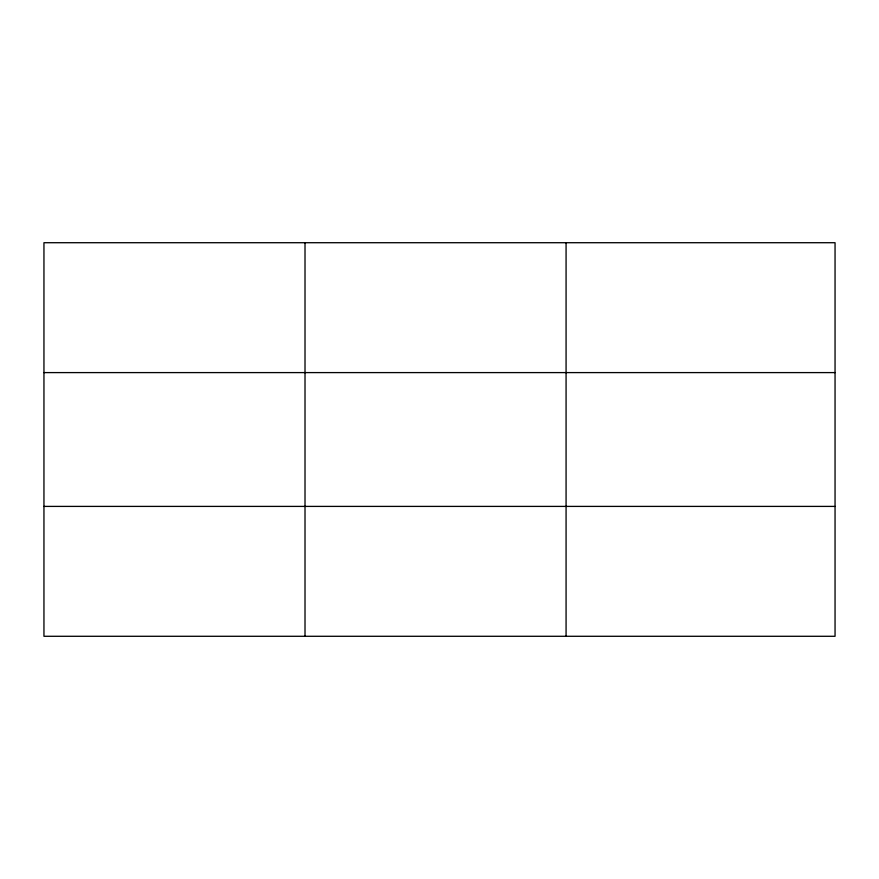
<?xml version="1.0" encoding="UTF-8"?>
<svg xmlns="http://www.w3.org/2000/svg" width="879" height="879" viewBox="0 0 879 879"><rect width="100%" height="100%" fill="white"/><g stroke="black" fill="none" stroke-linecap="round" stroke-linejoin="round"><path stroke-width="1.32" d="M305.013 636.286L305.013 242.714M566.076 636.286L566.076 242.714M835.05 506.403L835.05 636.286L43.95 636.286L43.95 242.714L835.05 242.714L835.05 506.403L43.95 506.403M43.95 372.597L835.05 372.597"/></g></svg>
